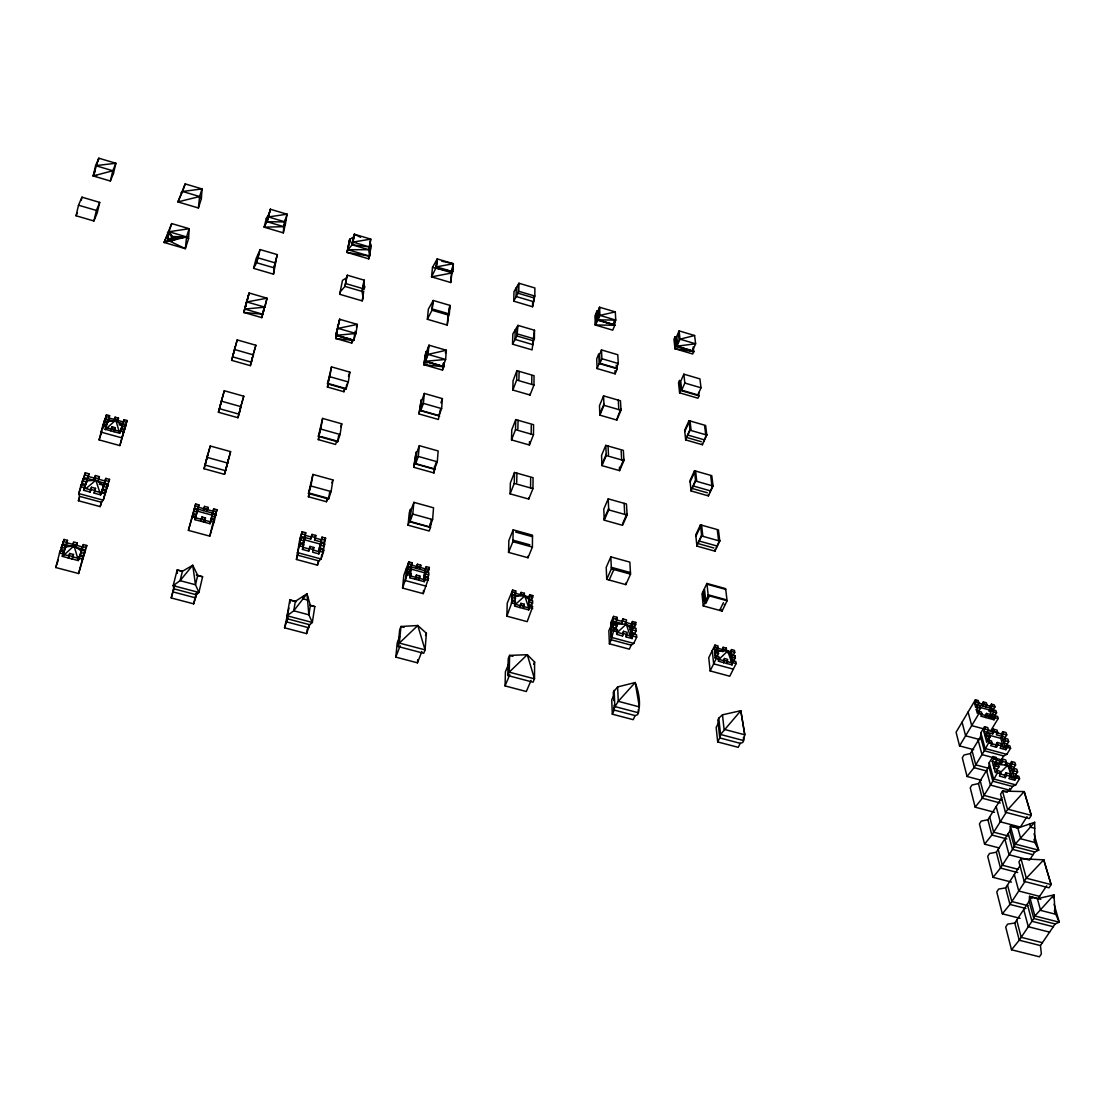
<?xml version="1.0" encoding="UTF-8"?>
<svg xmlns="http://www.w3.org/2000/svg" width="1115" height="1115" viewBox="0 0 1115 1115"><rect width="100%" height="100%" fill="white"/><g stroke="black" fill="none" stroke-linecap="round" stroke-linejoin="round"><path stroke-width="1.5" d="M674.965 348.73L674.965 336.953L676.094 337.845L676.986 346.152L693.725 351.671L692.708 353.985L674.965 348.73L673.962 339.267L674.965 336.953L675.969 346.403L674.965 348.73L693.725 351.671L693.154 346.932M534.615 662.059L534.489 678.84L533.04 682.199L507.799 675.523L508.217 658.77L509.625 655.411L527.284 654.7L534.615 662.059L533.653 664.289M532.399 547.075L532.51 535.186L513.179 529.834L508.872 540.496L508.552 552.399L527.994 557.737L532.399 547.075L512.9 541.695L513.179 529.834M532.956 488.621L533.068 477.694L514.517 472.467L510.377 482.893L510.099 493.847L528.733 499.06L532.956 488.621L514.266 483.38L514.517 472.467M533.472 434.794L533.569 424.704L515.757 419.602L511.771 429.791L511.506 439.909L529.416 444.996L533.472 434.794L515.52 429.665L515.757 419.602M533.96 385.037L534.043 375.685L516.9 370.71L513.067 380.689L512.816 390.041L530.043 395.017L533.96 385.037L516.677 380.034L516.9 370.71M512.538 344.173L517.012 336.005L533.639 340.883L534.392 338.918L534.475 330.249L517.959 325.385L512.83 333.942L512.538 344.173L532.092 349.887L534.475 330.249M534.81 296.06L534.893 287.977L518.949 283.238L513.987 291.628L513.722 301.162L532.58 306.75L534.81 296.06L518.754 291.294L518.949 283.238M514.754 595.089L515.701 590.936L512.607 590.1L507.227 603.187L506.879 616.177L527.186 621.64L532.719 606.56L529.625 605.724L528.705 607.912L523.311 606.462L524.217 604.26L520.886 603.354L519.938 607.536L520.886 603.354M529.695 600.149L528.747 604.455L531.827 605.292L532.775 600.985L529.695 600.149L528.775 602.337L528.831 596.943L529.75 594.755L532.817 595.591L531.883 599.731L528.817 598.908L529.75 594.755M530.545 487.952L530.656 478.419M531.158 434.125L531.256 425.331M531.73 384.396L531.827 376.243M520.844 605.793L514.559 604.093L515.59 596.316L512.496 595.48L511.45 603.257L512.37 601.055L515.464 601.891L514.517 606.072L528.677 609.905L529.625 605.724M533.277 341.538L533.235 344.73L514.963 339.378L515.2 329.831M533.75 295.782L533.695 301.719L516.05 296.492L516.287 287.6M527.994 557.737L528.008 556.19M528.733 499.06L528.747 497.638M529.416 444.996L529.458 441.61M530.043 395.017L530.057 393.804M528.677 609.905L528.747 604.455M532.58 306.75L532.636 301.97M523.269 608.442L524.217 604.26M524.385 593.305L524.357 595.257L521.039 594.365L521.067 592.4L524.385 593.305L523.479 595.48L528.831 596.943M693.725 351.671L675.969 346.403L676.094 337.845L679.091 330.89L694.603 335.517L695.621 343.81L692.568 350.765L693.725 351.671L692.861 348.8M633.153 633.919L632.163 638.574L626.212 636.972L626.086 634.714L632.038 636.331L633.153 633.919L636.554 634.839L636.693 637.097L633.766 643.411L631.202 645.167L629.348 649.167L609.389 643.787L611.215 639.773L610.727 622.7L613.571 616.386L616.971 617.306L617.069 619.522L615.034 624.024M243.795 312.437L247.056 300.06L244.784 309.036L264.91 307.169L267.043 298.207L249.119 292.994L243.795 312.437L261.802 317.636L267.043 298.207L246.847 301.942L243.795 312.437L262.805 314.235L264.589 306.737M515.701 590.936L514.67 598.518L515.59 596.316M506.879 616.177L512.37 601.055M512.496 595.48L511.59 597.682L512.607 590.1M516.705 482.642L516.914 473.15M517.862 429.024L518.057 420.257M518.935 379.476L519.116 371.365M517.221 327.336L517.012 336.005L517.959 325.385M518.224 285.147L518.043 293.203L513.722 301.162M531.116 680.373L526.308 691.509L505.053 685.906L505.43 671.676L508.775 663.732M275.907 261.175L273.523 274.178L253.593 268.353L256.046 258.764L260.13 249.579L277.384 254.638L273.969 267.809L273.523 274.178M285.426 223.92L286.987 214.205L270.374 209.258L267.043 221.718L264.116 227.167L283.322 232.854L285.426 223.92L283.754 226.666L283.322 232.854M432.495 267.433L452.746 271.684L453.387 263.725L437.219 258.917L432.495 267.433L431.561 276.854L450.725 282.527L452.955 264.924L452.091 269.816M614.058 321.218L613.933 324.577L614.769 325.232L612.748 330.165L595.312 325.009L594.95 315.963L596.929 311.029L597.765 311.698L598.114 319.88L614.769 325.232L614.602 322.221M597.319 320.061L597.765 311.698L599.563 307.224L615.285 311.907L615.759 320.089L613.933 324.577L598.114 319.88L595.312 325.009L614.769 325.232L597.319 320.061L596.929 311.029L595.312 325.009M188.547 238.708L189.188 228.714L171.696 223.571L164.072 242.457L185.355 248.673L188.547 238.708L186.553 236.896L168.923 231.725L167.459 232.533M201.369 198.721L202.038 188.923L185.188 183.905L177.912 201.913L198.4 207.975L201.369 198.721L199.585 196.519L182.609 191.473L181.048 192.686M353.511 236.965L349.706 239.349L347.03 252.422L369.65 256.157L368.647 249.69L370.765 239.126L354.375 234.248L352.159 244.798L347.88 249.718L347.03 252.422L368.772 258.861L371.267 245.76L369.887 241.83M981.339 780.277L967.053 776.472L974.05 767.65L984.35 750.757L980.573 736.694L980.865 732.792L984.531 726.715L987.806 727.607L988.461 729.99L987.068 732.304M994.538 812.291L975.165 807.176L982.287 798.229L992.852 781.211L988.921 766.618L989.214 762.66L992.977 756.541L996.322 757.447L996.991 759.914L995.556 762.242M426.39 633.25L425.066 649.878L423.742 653.292L398.041 646.505L399.658 629.905L400.94 626.491L417.804 625.515L426.39 633.25L425.512 635.522M450 305.399L447.226 325.092L427.352 319.28L428.355 309.162L433.247 300.479L450 305.399L449.303 313.956L448.857 315.197L431.993 310.249L427.352 319.28M452.314 272.896L436.035 268.074L437.219 258.917L436.467 266.847L431.561 276.854L452.314 272.896L452.955 264.924M411.937 562.754L410.919 566.908L411.937 562.754L408.801 561.904L407.783 566.058L428.355 571.647L429.359 567.479L426.237 566.629L425.386 568.859L424.94 574.197L425.791 571.967L428.927 572.817L427.63 580.567L428.481 578.337L425.331 577.486L424.481 579.716L410.083 575.828L410.919 573.584L407.769 572.734L406.933 574.964L408.285 567.214L411.435 568.079L409.902 577.793L424.313 581.682L425.331 577.486M432.592 519.548L433.554 507.799L413.888 502.349L411.198 509.68L410.055 521.444L429.832 526.893L432.592 519.548L412.759 514.085L413.888 502.349M437.289 461.777L438.167 450.962L419.324 445.666L416.731 452.829L415.686 463.631L434.641 468.941L437.289 461.777L418.292 456.439L419.324 445.666M441.61 408.592L442.418 398.626L424.327 393.442L421.832 400.438L420.857 410.418L439.059 415.602L441.61 408.592L423.379 403.379L424.327 393.442M408.801 561.904L403.839 575.215L402.571 588.079L423.24 593.64L428.481 578.337M1011.514 882.104L993.047 877.338L1000.49 868.083L1014.288 846.647L1009.981 830.828L1010.371 826.048L1018.664 828.222M424.313 581.682L425.791 571.967M423.589 578.587L426.237 566.629M413.749 467.283L416.132 452.286L413.749 467.283L433.972 472.941L434.529 466.307M443.979 363.504L443.7 366.807L423.853 364.703L425.637 361.26L425.986 351.546L423.853 364.703L442.516 370.096L442.794 366.793M429.832 526.893L430.111 523.52M442.516 370.096L443.7 366.807L443.394 363.225M408.048 525.193L409.344 521.667L410.571 509.109L409.289 512.621L408.048 525.193L429.15 530.991L430.474 527.479L431.129 519.604M433.972 472.941L435.798 462.878M419.003 413.958L421.247 399.937L419.003 413.958L438.418 419.477L440.146 410.013M447.226 325.092L448.063 314.932M450.725 282.527L451.505 273.077M423.867 580.176L424.494 572.734L410.195 568.859M399.644 636.554L397.191 643.034L395.811 657.125L417.456 662.826L417.721 659.69M423.24 593.64L423.505 590.42M1054.135 904.251L1059.25 922.189L1055.138 923.959L1040.448 945.576L1041.368 953.938L1039.417 956.809L1011.5 949.771L1019.263 940.224L1033.8 918.509L1029.145 901.352L1029.563 896.418L1040.811 899.317M419.825 575.995L418.822 580.204L419.825 575.995L416.439 575.075L415.421 579.284L416.439 575.075M420.773 565.152L419.77 569.319L420.773 565.152L417.4 564.232L416.397 568.399L417.4 564.232M409.902 577.793L410.919 573.584M409.776 573.319L410.055 570.35M406.627 567.744L405.386 580.567L426.097 586.156M432.801 301.719L431.993 310.249L433.247 300.479M436.035 268.074L436.801 260.13M407.783 566.058L407.463 569.458L408.285 567.214M402.571 588.079L407.769 572.734M443.519 363.504L443.7 366.807L425.01 361.399L425.986 351.546L423.853 364.703L427.101 363.95M198.4 207.975L199.585 196.519L202.038 188.923L182.609 191.473L177.912 201.913L199.585 196.519M598.114 319.88L599.563 307.224L599.926 315.392L598.114 319.88L615.759 320.089L599.926 315.392L615.285 311.907M164.072 242.457L186.553 236.896L176.086 237.579L172.504 236.533L168.923 231.725L167.724 240.199L185.355 248.673L186.553 236.896L189.188 228.714L168.923 231.725L164.072 242.457L167.724 240.199L168.923 231.725L171.696 223.571M692.568 350.765L676.986 346.152L679.091 330.89L679.997 339.169L676.986 346.152L675.969 346.403M266.387 218.261L267.043 221.718L283.754 226.666L285.593 218.916L283.754 226.666L264.116 227.167L266.387 218.261L268.994 213.996M443.143 366.319L445.61 359.462L446.348 350.249L428.954 345.19L425.637 361.26L443.143 366.319L443.603 363.183M284.548 627.801L287.572 618.867L287.085 615.787L289.83 599.954L295.363 601.32L306.96 593.793L310.374 605.306L314.806 606.588L312.325 622.463L309.677 624.721L306.597 633.613L284.548 627.801L288.966 607.968M323.364 552.315L323.698 550.127L320.103 549.165L319.238 551.702L312.981 550.016L313.831 547.465L309.956 546.406L308.744 551.144L302.458 549.444L305.719 532.719L302.151 531.744L299.935 538.406L296.437 559.479L317.454 565.152L318.904 560.915L321.078 558.991L323.364 552.315L319.768 551.34L320.103 549.165M323.698 550.127L322.834 552.678L324.66 544.009L321.078 543.047L320.214 545.583M323.977 545.291L325.58 538.113L322.012 537.137L318.89 553.89L312.618 552.19L313.831 547.465M364.312 280.2L362.082 291.419L363.114 298.109L362.208 300.869L339.643 294.276L342.5 280.353L346.417 277.969L347.309 275.21L364.312 280.2L362.082 291.419L344.967 286.402L340.535 291.503L339.643 294.276M369.149 246.54L368.647 249.69L347.88 249.718L349.706 239.349L352.159 244.798L368.647 249.69L371.267 245.76M331.099 491.562L332.925 479.952L312.939 474.419L308.465 493.499L328.577 499.032L331.099 491.562L310.932 486.001L312.939 474.419M340.075 434.488L341.748 423.811L322.597 418.418L318.36 436.383L337.636 441.777L340.075 434.488L320.758 429.066L322.597 418.418M348.312 381.971L349.859 372.145L331.49 366.877L327.476 383.839L345.957 389.107L348.312 381.971L329.803 376.689L331.49 366.877M351.225 339.281L335.88 335.336L339.699 319.294L335.88 335.336L355.936 333.51L357.357 324.409L339.699 319.294L335.88 335.336L353.65 340.465L355.936 333.51L355.086 331.336M369.525 246.972L370.765 239.126L353.023 242.08L352.159 244.798L369.525 246.972L353.023 242.08L354.375 234.248L360.577 237.286M321.817 554.239L321.078 558.991L297.468 552.608L300.074 543.73L303.67 544.705L302.458 549.444M362.208 300.869L363.713 291.266M368.772 258.861L369.232 255.879M369.706 252.896L370.403 248.436L369.65 256.157L347.88 249.718M318.737 550.573L319.252 547.27M310.207 486.321L308.395 496.774L326.444 501.736L326.918 498.739M329.664 375.894L327.392 387.03L343.964 391.741L344.437 388.787M337.204 330.291L335.796 338.486L351.727 343.086L352.242 339.796M310.374 605.306L308.869 614.811L312.325 622.463L287.085 615.787L293.747 610.797L306.96 593.793L308.869 614.811L293.747 610.797L295.363 601.32M318.751 552.287L322.012 537.137M306.597 633.613L307.336 628.958M317.454 565.152L317.956 561.96M323.42 548.887L319.838 547.911L321.078 543.047M328.577 499.032L329.636 492.37M337.636 441.777L338.598 435.658M345.957 389.107L346.737 384.173M353.65 340.465L335.796 338.486L336.869 335.141L353.65 340.465L354.612 334.388M309.12 624.623L308.632 627.717L286.555 621.891L288.158 612.609M307.977 597.236L307.517 600.037L303.043 598.839L303.503 596.037M425.01 361.399L426.543 352.033L428.954 345.19L428.076 354.389L425.637 361.26L443.7 366.807M324.381 542.796L314.583 540.134L315.796 535.451L311.949 534.406L310.737 539.089L300.938 536.427L302.151 531.744M314.583 540.134L315.796 535.451M308.744 551.144L309.956 546.406M310.737 539.089L311.949 534.406M302.639 546.197L303.489 541.263M301.134 537.625L299.879 542.503L303.475 543.479L304.716 538.601L301.134 537.625L300.283 540.176M320.061 544.036L303.768 539.618L305.719 532.719M336.744 440.955L335.573 444.453L318.291 439.617L320.716 427.686M288.102 615.787L287.572 618.867L309.677 624.721M346.417 277.969L344.967 286.402L347.309 275.21M300.938 536.427L299.224 546.294L300.074 543.73M298.402 552.064L296.437 559.479M448.662 311.615L449.554 306.639M347.03 252.422L349.706 239.349M352.159 244.798L354.375 234.248M335.796 338.486L337.218 331.894M76.057 215.766L78.496 205.202L81.966 197.174L99.709 202.4L97.228 212.881L93.897 220.979L76.057 215.766L77.214 213.077M81.27 200.184L81.966 197.174M98.12 161.118L98.803 158.191L115.89 163.278L113.451 173.508L110.357 181.02L93.186 175.947L95.597 165.633L98.803 158.191L93.186 175.947L96.573 175.529M93.897 220.979L96.392 210.442L99.709 202.4M214.428 520.384L213.969 522.308L210.693 521.416L209.996 523.729L195.069 519.702L198.888 504.872L195.641 503.98L188.393 530.378L209.801 536.148L214.428 520.384L211.153 519.492L210.47 521.806L192.282 516.886L194.331 509.179L197.592 510.071L196.393 514.433L193.118 513.555M213.732 522.698L215.711 514.977L212.449 514.099L209.996 523.729M215.711 514.977L215.014 517.29L216.937 509.764L213.704 508.886L211.766 516.412M171.222 597.947L173.898 588.832L173.173 585.654L177.16 569.988L182.428 571.284L192.742 565.263L197.731 575.354L202.609 576.762L198.902 592.455L196.421 594.783L193.676 603.856L171.222 597.947L174.33 585.682M110.357 181.02L112.81 170.748L115.89 163.278L95.597 165.633L112.81 170.748L113.451 173.508M193.676 603.856L196.24 593.11M209.801 536.148L212.798 523.548M224.505 474.349L230.596 451.631L210.275 446L206.986 457.234L204.059 468.732L224.505 474.349L230.596 451.631M237.983 417.735L243.767 396.215L224.296 390.738L218.415 412.257L237.983 417.735L241.202 404.787M250.373 365.664L255.865 345.246L237.202 339.908L231.613 360.34L250.373 365.664L252.297 357.539M261.802 317.636L263.948 308.618L262.805 314.235L244.784 309.036L249.119 292.994L246.847 301.942L264.91 307.169M196.588 593.25L195.501 597.849L172.992 591.912L174.553 585.793M228.338 459.199L225.592 470.697L205.132 465.067L208.045 453.596M241.188 405.107L239.042 414.167L219.46 408.689L222.136 398.153M253.328 354.082L251.405 362.194L232.631 356.856L235.098 347.141M275.558 261.147L273.969 267.809L256.617 262.736L253.593 268.353M267.043 221.718L270.374 209.258L267.043 221.718L285.147 221.927L286.987 214.205L283.712 214.164M210.205 522.378L213.704 508.886M197.731 575.354L195.473 584.748L198.902 592.455L173.173 585.654L180.072 580.664L192.742 565.263L195.473 584.748L180.072 580.664L182.428 571.284M207.362 509.667L206.902 511.562L208.045 507.353L204.561 506.405L203.404 510.6L203.864 508.719M205.467 517.945L204.296 522.196L205.467 517.945L201.94 516.998L200.784 521.235L201.94 516.998M208.045 507.353L207.585 509.248L204.087 508.301L204.561 506.405M195.069 519.702L196.226 515.451L192.965 514.572L192.282 516.886M196.714 512.538L198.888 504.872M86.789 545.486L86.12 547.549L82.649 546.615L83.318 544.566L86.789 545.486L78.635 573.542L55.75 567.521L60.112 550.921L63.611 551.841L62.998 554.267L69.381 555.967M59.917 552.134L62.106 545.068L65.59 546.002L64.977 548.413M62.106 545.068L61.492 547.493L64.015 539.437L67.499 540.357L62.301 556.357L78.273 560.58L81.479 550.225L84.963 551.144L84.336 553.556L85.493 549.946L62.719 543.897M61.186 550.671L64.015 539.437M62.301 556.357L63.611 551.841M65.59 546.002L64.224 550.643L60.74 549.723M100.197 506.614L101.353 502.224L103.235 500.175L109.521 479.38L105.827 478.377L100.643 494.879L94.134 493.123L95.514 488.342L91.5 487.255L90.12 492.036L83.597 490.279L84.991 485.499L81.256 484.481L78.775 493.569L79.527 496.342L78.412 500.746L100.197 506.614L101.702 501.959M65.269 548.441L67.499 540.357M81.256 484.481L80.587 487.144L85.256 472.788L88.949 473.791L83.597 490.279M82.51 480.802L81.841 483.45L85.562 484.454L87.012 479.534L83.29 478.53L82.51 480.802L86.245 481.805M82.621 481.178L83.29 478.53M83.5 479.715L85.256 472.788M86.329 482.182L87.012 479.534M86.566 482.474L88.949 473.791M258.722 254.429L256.617 262.736L260.13 249.579M174.679 585.779L173.898 588.832L196.421 594.783M193.648 511.492L194.484 508.189L215.794 513.973M204.059 468.732L210.275 446M218.415 412.257L224.296 390.738M231.613 360.34L237.202 339.908M188.393 530.378L192.965 514.572M195.641 503.98L195.167 505.875L198.414 506.754M69.715 553.458L68.405 557.974L69.715 553.458L73.478 554.462L72.168 558.977L73.478 554.462M127.138 420.536L126.58 422.237L123.431 421.372L123.988 419.658L127.138 420.536L119.862 445.596L99.082 439.881L103.193 424.341L106.371 425.219L105.27 429.554L115.765 420.076L122.302 425.665L120.253 431.965M76.656 545.374L75.987 547.423L77.283 542.963L73.548 541.96L72.252 546.434L72.935 544.385M102.608 426.655L104.852 419.491L108.016 420.369L107.416 422.669L104.252 421.791L104.852 419.491M104.252 421.791L106.441 414.794L109.605 415.672L105.27 429.554M102.928 428.536L106.441 414.794M108.016 420.369L106.803 424.522L103.625 423.644M109.605 415.672L107.918 421.693L115.765 420.076L119.305 432.049M90.12 492.036L91.5 487.255M83.862 477.513L94.036 480.272L95.402 475.548L99.388 476.635L98.008 481.359L108.155 484.105L106.97 487.785L107.667 485.15L103.96 484.133L102.538 489.053L106.246 490.056L107.667 485.15M94.036 480.272L95.402 475.548M94.134 493.123L95.514 488.342M114.733 430L114.162 431.742L115.333 427.7L111.918 426.752L110.747 430.794L111.319 429.066M98.008 481.359L99.388 476.635M125.019 427.533L125.981 424.536L117.34 422.139L118.497 418.139L115.096 417.191L113.939 421.205L114.51 419.491M78.273 560.58L79.583 556.078L83.068 556.998L82.44 559.423L83.611 555.786L84.238 553.375L80.754 552.455M79.583 556.078L78.956 558.49L72.573 556.803M81.479 550.225L80.865 552.636L82.705 546.977L76.377 545.291M78.914 559.033L83.318 544.566M78.635 573.542L82.398 559.089L78.9 558.169M100.643 494.879L101.326 492.231L105.061 493.248L105.744 491.116L102.023 490.112L101.326 492.746M105.827 478.377L101.256 493.457M105.2 429.261L119.709 433.261L120.88 429.233L124.044 430.097L119.862 445.596M120.88 429.233L120.267 431.533L105.786 427.533M119.709 433.261L122.455 424.355L125.619 425.233L123.444 432.397M121.939 427.101L123.988 419.658M105.744 491.116L103.235 500.175L78.775 493.569L82.97 481.248M168.923 231.725L172.058 238.206L176.086 237.579L175.64 239.251L171.306 241.244L171.682 239.85L168.1 238.805L172.058 238.206L172.504 236.533L186.553 236.896L167.724 240.199M1053.131 897.896L1053.982 894.899L1037.382 898.69L1029.563 896.418L1034.887 915.973L1033.8 918.509L1055.138 923.959M335.88 335.336L338.277 326.96L337.469 326.235M195.543 517.778L196.226 515.451M275.949 259.474L277.384 254.638M252.687 355.922L253.37 353.608M253.718 352.452L255.865 345.246M241.551 403.602L243.767 396.215M213.718 520.482L216.937 509.764M106.246 490.056L105.047 493.764L94.831 490.99M125.549 426.543L121.897 437.874L101.061 432.132L104.908 420.829M109.521 479.38L108.852 481.485L105.144 480.481M121.856 426.655L123.389 421.958L109.005 417.972M327.476 383.839L329.803 376.689M327.392 387.03L328.507 383.602L345.106 388.327L343.964 391.741M122.455 424.355L121.856 426.209L125.019 427.087M363.964 289.663L364.856 286.917L363.406 282.959M318.36 436.383L320.758 429.066M318.291 439.617L319.447 436.104M356.452 327.183L357.357 324.409L338.138 328.368L355.936 333.51M351.727 343.086L352.814 339.74M77.283 542.963L76.6 545.012L72.865 544.022M115.333 427.7L114.761 429.428L111.347 428.481L111.918 426.752M118.497 418.139L117.925 419.839L114.538 418.906L115.096 417.191M308.465 493.499L310.932 486.001M308.395 496.774L309.594 493.178L327.657 498.154L326.444 501.736M348.451 376.396L349.859 372.145M298.639 546.768L299.573 543.953M340.772 426.724L341.748 423.811M303.865 541.151L304.716 538.601M303.67 544.705L302.82 547.27L309.106 548.956M84.991 485.499L84.266 487.617L80.531 486.614M84.266 488.858L86.984 480.83L95.82 480.217L103.862 485.415L99.263 484.161M106.371 425.219L105.786 426.947L102.608 426.069L103.193 424.341M63.68 553.179L64.74 550.016M331.922 482.92L332.925 479.952M182.609 191.473L185.188 183.905M55.75 567.521L58.328 559.939M78.412 500.746L79.472 497.652M99.082 439.881L101.827 431.784M318.89 553.89L319.768 551.34M323.768 543.423L325.58 538.113M323.782 546.545L324.66 544.009M420.857 410.418L423.379 403.379M445.373 352.967L446.348 350.249L428.076 354.389L445.61 359.462L425.637 361.26M415.686 463.631L418.292 456.439M440.899 402.808L442.418 398.626M410.055 521.444L412.759 514.085M518.754 291.294L518.043 293.203L534.085 297.97M398.041 646.505L399.351 643.062L400.94 626.491L404.132 627.327M427.7 571.856L429.359 567.479M395.811 657.125L400.146 645.738M512.816 390.041L516.677 380.034M417.456 662.826L421.874 651.481M511.506 439.909L515.52 429.665M510.099 493.847L514.266 483.38M508.552 552.399L512.9 541.695M601.487 349.943L599.619 354.514L600.009 363.309L616.386 368.103L618.295 363.532L617.78 354.737L601.487 349.943L601.891 358.709L600.009 363.309M597.096 368.563L599.173 363.518L598.755 353.817L596.706 358.849L597.096 368.563L615.159 373.846L617.264 368.814L617.069 365.567M514.559 604.093L515.464 601.891M520.161 594.588L521.067 592.4M603.563 395.867L599.48 405.679L599.87 415.156L616.846 420.062L621.013 410.236L620.456 400.773L603.563 395.867L603.982 405.303L599.87 415.156M599.828 413.93L603.94 404.076M530.991 599.94L532.817 595.591M507.799 675.523L509.234 672.15L509.625 655.411L512.956 656.303M617.375 417.428L620.943 409.01M605.793 445.359L601.556 455.394L601.975 465.624L619.606 470.642L623.94 460.593L623.341 450.376L605.793 445.359L606.253 455.547L601.975 465.624M505.053 685.906L509.778 674.728M601.919 464.3L606.198 454.223M95.123 171.445L93.186 175.947L112.81 170.748M619.536 469.304L623.87 459.269M608.219 498.851L603.786 509.109L604.246 520.189L622.588 525.318L627.104 515.06L626.463 503.994L608.219 498.851L608.706 509.889L604.246 520.189M604.191 518.74L608.651 508.454M683.857 374.166L680.735 381.274L681.697 390.18L697.837 394.905L701.014 387.797L699.927 378.891L683.857 374.166L684.833 383.044L681.697 390.18M679.593 392.842L680.638 390.473L679.565 380.327L678.533 382.696L679.593 392.842L697.976 398.208L699.021 395.853L698.617 392.466M622.518 523.869L627.02 513.625M610.825 556.859L606.212 567.34L606.713 579.368L625.822 584.622L630.546 574.141L629.85 562.127L610.825 556.859L611.368 568.859L606.713 579.368M609.18 580.051L613.849 569.542M688.972 420.662L684.652 430.32L685.669 439.909L702.394 444.746L706.798 435.059L705.628 425.484L688.972 420.662L690.032 430.209L685.669 439.909M684.777 431.547L688.025 424.299M686.687 436.871L689.962 429.596M626.212 636.972L627.201 632.303L623.522 631.313L622.532 635.968L616.567 634.365L617.557 629.696L614.128 628.776L613.041 631.188L612.581 621.013L613.571 616.386M610.658 626.672L608.846 630.672L609.389 643.787M612.762 624.874L613.849 622.463L617.25 623.396L616.274 628.205L612.86 627.285L613.849 622.463M616.971 617.306L615.884 619.717L621.794 621.32L621.905 623.536L612.581 621.013M614.128 628.776L611.215 639.773L631.202 645.167M703.426 441.707L706.729 434.446M621.794 621.32L622.881 618.923L626.532 619.912L625.543 624.525L634.839 627.048L635.815 622.435L632.428 621.515L631.327 623.912L632.163 638.574M621.905 623.536L622.881 618.923M694.492 470.739L689.976 480.607L691.077 490.948L708.443 495.896L713.043 486.015L711.774 475.673L694.492 470.739L695.621 481.039L691.077 490.948M690.129 481.931L693.502 474.53M622.532 635.968L623.522 631.313M692.136 487.812L695.551 480.37M629.808 629.724L632.553 623.731L632.428 621.515M631.675 630.003L632.79 627.606L636.177 628.525L635.216 633.334L631.815 632.414L632.79 627.606M633.641 627.146L635.815 622.435M617.626 686.924L618.281 701.307L639.355 706.896L635.188 682.533L618.281 701.307L613.933 708.457L614.24 710.074L635.132 715.593L637.585 714.701C641.278 704.415 639.007 692.527 635.188 682.533L617.626 686.924L613.25 692.276L613.821 700.513M613.626 695.732L611.731 699.816L612.316 714.171L633.195 719.677L635.132 715.593M709.516 492.76L712.959 485.332M700.443 524.831L695.732 534.907L696.931 546.113L714.98 551.158L719.788 541.068L718.422 529.89L700.443 524.831L701.669 535.981L696.931 546.113M612.316 714.171L614.24 710.074L614.031 705.293M695.885 536.343L699.426 528.789M698.032 542.852L701.6 535.256M716.095 547.911L719.691 540.343M706.896 583.452L701.976 593.751L703.258 605.905L722.074 611.062L727.091 600.762L725.614 588.636L706.896 583.452L708.234 595.563L703.258 605.905M705.711 603.661L709.447 595.898M719.649 610.407L723.412 602.685M716.206 651.843L718.158 647.885L717.935 645.892L714.952 645.083L708.75 657.697L710.157 670.937L729.768 676.22L736.109 663.606L735.858 661.571L732.876 660.763L731.816 662.868L727.259 661.641M715.565 650.561L714.757 654.839L717.753 655.648L718.548 651.383L715.565 650.561L714.52 652.679L714.952 645.083M732.876 660.763L732.053 664.902L718.367 661.195L719.189 657.056L716.192 656.247L715.147 658.366L714.757 654.839M717.502 653.488L718.548 651.383M710.157 670.937L716.415 658.268L716.192 656.247M723.133 647.299L722.311 651.411L723.133 647.299L726.325 648.177L726.562 650.17L723.356 649.292M726.325 648.177L725.28 650.282L730.464 651.69L731.133 657.181L732.179 655.076L735.161 655.885L734.367 660.164L731.384 659.355L732.179 655.076M724.429 658.477L723.607 662.617L724.429 658.477L727.649 659.355L726.841 663.495L726.59 661.46M730.464 651.69L731.51 649.585L734.478 650.393L734.729 652.386L733.684 654.491L728.109 652.972M730.701 653.683L731.51 649.585M734.102 657.989L735.161 655.885M718.785 718.158L717.837 720.025L719.732 737.907L717.684 741.935L738.186 747.329L740.262 743.329L742.827 742.492L744.778 734.799L740.806 710.701L722.464 714.813L718.785 718.158L720.555 734.478L719.732 737.907L740.262 743.329M718.172 723.454L716.151 727.454L717.684 741.935M977.632 704.652L978.845 702.603L978.287 700.554L975.402 699.774L956.071 732.234L959.555 745.893L973.716 749.698M976.935 705.405L977.548 707.621L976.308 709.684L979.207 710.464L980.447 708.415L979.834 706.199L976.935 705.405L975.709 707.454L974.733 703.872L975.96 701.823L975.402 699.774M983.318 701.934L982.092 703.983L982.663 706.032L983.89 703.983L983.318 701.934L986.427 702.784L986.998 704.833L985.771 706.882L985.2 704.833M987.555 729.907L990.719 730.771L998.176 718.506L997.591 716.429L994.691 715.635L995.277 717.712L994.023 719.774L980.768 716.165L982.008 714.102L981.437 712.025L978.524 711.231L977.298 713.293L976.308 709.684M959.555 745.893L979.095 713.307L978.524 711.231M993.047 709.795L993.674 712.025L992.434 714.074L995.319 714.854L996.559 712.806L995.932 710.576L993.047 709.795L991.806 711.844L990.218 706.199L991.458 704.15L994.329 704.945L994.915 706.994L993.674 709.042L974.733 703.872M986.496 713.405L985.27 715.468L985.841 717.544L987.082 715.482L986.496 713.405L989.632 714.255L990.204 716.332L988.963 718.395L988.392 716.318M988.949 711.314L992.029 706.199L991.458 704.15M967.053 776.472L962.301 757.81L963.987 755.036L970.371 753.531L980.573 736.694M999.528 762.716L1003.695 755.956L1006.803 754.353L1010.566 748.29L1009.869 745.879L1006.566 744.987L1007.263 747.398L1005.828 749.712L1000.057 748.165L1001.479 745.837L1000.81 743.426L997.242 742.465L997.925 744.876L996.489 747.203L990.719 745.642L992.141 743.329L991.472 740.918L988.169 740.012L986.747 742.339L983.778 731.412L985.172 729.099L984.531 726.715M994.691 715.635L993.451 717.684L980.197 714.088M984.907 735.566L986.315 733.252L989.604 734.144L990.315 736.722L988.907 739.036L985.604 738.144L987.012 735.83L986.315 733.252M983.778 731.412L992.796 733.851L992.127 731.468L993.535 729.168L997.075 730.116L997.744 732.499L996.322 734.799L1005.326 737.238L1006.747 734.938L1006.065 732.555L1002.789 731.663L1001.382 733.977L1005.828 749.712M992.796 733.851L994.204 731.538L993.535 729.168M988.169 740.012L988.824 742.423L984.35 750.757L1003.695 755.956M996.489 747.203L995.82 744.792L997.242 742.465M1003.458 747.761L1000.81 738.367L1003.458 734.046L1002.789 731.663M1003.221 740.513L1004.643 738.214L1007.932 739.092L1008.671 741.684L1007.249 743.984L1008.044 746.785M975.165 807.176L970.231 787.817L971.946 785.03L978.482 783.58L988.921 766.618M986.538 770.493L990.441 785.085L1010.106 790.326L1012.545 786.451L1015.723 784.876L1019.556 778.758L1018.845 776.249L1015.486 775.357L1016.197 777.866L1014.734 780.193L1008.866 778.632L1010.315 776.291L1009.619 773.782L1005.995 772.82L1006.692 775.329L1005.228 777.657L999.361 776.082L1000.81 773.754L1000.113 771.245L996.74 770.34L995.305 772.681L992.211 761.336L993.646 759.008L992.977 756.541M1004.643 738.214L1005.382 740.792L1003.96 743.106L1007.249 743.984M993.381 765.657L994.831 763.315L998.176 764.221L998.915 766.897L997.479 769.225L994.12 768.333L995.556 765.991L994.831 763.315M1006.566 744.987L1005.145 747.301L1000.824 746.13M992.211 761.336L1001.395 763.803L1000.712 761.336L1002.148 759.008L1005.744 759.97L1006.427 762.437L1004.991 764.765L1014.148 767.218L1015.598 764.904L1014.887 762.437L1011.556 761.545L1010.12 763.859L1014.734 780.193M1001.395 763.803L1002.831 761.475L1002.148 759.008M996.74 770.34L997.437 772.848L992.852 781.211L1012.545 786.451M1005.228 777.657L1004.545 775.148L1005.995 772.82M994.301 764.277L1007.723 765.169L1012.183 778.103L1009.549 768.36L1012.253 763.998L1011.556 761.545M1012.03 770.646L1013.493 768.319L1016.838 769.225L1017.605 771.901L1016.141 774.228L1016.964 777.127M1013.493 768.319L1014.246 770.995L1012.796 773.322L1016.141 774.228M1015.486 775.357L1014.023 777.685L1009.633 776.514M999.416 848.013L984.587 844.153L979.444 823.943L981.2 821.114L987.89 819.748L1001.897 797.42M984.587 844.153L991.876 835.037L1006.051 812.626M1005.423 812.236L1024.183 791.58L1031.277 815.386L1029.256 818.535L1005.423 812.236L1000.531 794.256L1002.496 791.106L1024.183 791.58L1031.277 815.386L1007.416 809.072L1002.496 791.106L1007.221 792.361M993.047 877.338L987.695 856.348L989.493 853.505L996.35 852.208L1009.981 830.828M1027.026 816.64L1020.337 827.079L1000.253 821.797L996.169 806.549M1021.005 858.731L1018.929 861.923L1024.225 881.394L1048.992 887.805L1051.124 884.613L1043.738 859.846L1021.005 858.731L1026.33 878.202L1024.225 881.394M1020.058 918.328L1002.343 913.812L996.768 891.944L998.622 889.087L1005.632 887.861L1020.364 865.226M1034.037 833.783L1038.706 850.188L1034.79 851.999L1029.521 860.083L1009.061 854.759L1004.824 838.912M1002.343 913.812L1009.939 904.418L1024.852 881.7M1011.5 949.771L1005.702 927.011L1007.598 924.14L1014.789 923.011L1029.145 901.352M1037.87 898.997L1046.664 885.798M106.148 488.635L107.709 486.279M1034.664 822.299L1017.828 828.027L1010.371 826.048L1015.291 844.069L1038.706 850.188L1034.832 842.494L1034.664 822.299L1015.291 844.069L1014.288 846.647L1034.79 851.999M999.695 773.308L1007.723 765.169L1009.549 768.36M718.395 659.899L727.719 651.021L731.287 654.853M616.693 633.111L626.24 624.191L630.491 628.219L630.979 636.735M514.977 604.888L524.747 595.94L528.468 599.131M63.75 555.214L74.036 545.848L81.479 551.144M86.148 488.412L95.82 480.217L100.183 493.415M694.603 335.517L679.997 339.169L695.621 343.81L676.986 346.152M286.987 214.205L268.422 216.951L285.147 221.927M65.66 546.935L74.036 545.848L77.925 558.963M515.52 595.926L524.747 595.94L529.054 608.692M616.623 624.052L626.24 624.191L630.533 636.846M717.739 650.77L727.719 651.021L731.998 663.578M168.1 238.805L175.64 239.251L172.058 238.206M441.777 261.203L453.387 263.725L436.467 266.847L452.746 271.684M1042.4 942.691L1021.215 937.325L1016.699 920.112M1040.448 945.576L1019.263 940.224L1014.789 923.011M1053.257 926.718L1031.946 921.283L1027.305 904.126M1049.577 932.14L1028.309 926.732L1023.709 909.547M1039.612 896.376L1018.748 890.996L1014.329 874.495M1027.835 905.631L1011.835 901.533L1007.5 884.989M1025.925 908.502L1009.939 904.418L1005.632 887.861M1018.413 869.393L1002.329 865.226L998.176 849.351M1017.716 872.543L1000.49 868.083L996.35 852.208M1033.006 854.731L1012.518 849.393L1008.239 833.56M1007.821 835.902L993.674 832.194L989.674 816.919M1006.873 838.968L991.876 835.037L987.89 819.748M59.402 552.998L62.914 553.932M69.019 555.549L72.796 556.552M1000.253 802.981L982.287 798.229L978.482 783.58M1034.706 828.292L1030.553 827.191L1029.647 823.999M1015.723 784.876L993.632 778.981L989.214 762.66M181.94 571.256L177.16 569.988L177.313 573.375M196.254 575.061L202.609 576.762M296.492 601.724L289.83 599.954L289.928 603.285M309.817 605.264L314.806 606.588M63.318 541.486L66.802 542.406M66.886 542.768L73.214 544.455M61.339 547.298L64.837 548.232M80.127 554.866L83.611 555.786M1002.009 800.166L984.043 795.399L980.21 780.765M993.646 759.008L996.991 759.914M1002.831 761.475L1006.427 762.437M1012.253 763.998L1015.598 764.904M996.336 760.165L1000.712 761.336M1005.758 762.688L1010.12 763.859M995.556 765.991L998.915 766.897M1014.246 770.995L1017.605 771.901M988.601 768.277L975.75 764.848L972.057 750.743M997.437 772.848L1000.81 773.754M1006.692 775.329L1010.315 776.291M1016.197 777.866L1019.556 778.758M1000.141 773.977L1004.545 775.148M986.873 771.078L974.05 767.65L970.371 753.531M987.012 735.83L990.315 736.722M1005.382 740.792L1008.671 741.684M733.336 669.139L713.67 663.829L712.234 650.616M633.766 643.411L611.355 637.362L610.727 622.7M79.527 496.342L101.353 502.224M318.904 560.915L297.844 555.228L297.468 552.608M979.82 739.621L965.604 735.788L962.064 722.172M988.824 742.423L992.141 743.329M997.925 744.876L1001.479 745.837M1007.263 747.398L1010.566 748.29M990.05 743.231L995.82 744.792M1006.803 754.353L985.102 748.513L980.865 732.792M1001.326 759.803L981.994 754.604L978.245 740.541M979.095 713.307L982.008 714.102M987.082 715.482L990.204 716.332M995.277 717.712L998.176 718.506M84.531 474.879L88.238 475.882M94.705 477.638L98.691 478.725M301.775 533.876L305.357 534.852M311.601 536.552L315.447 537.597M321.678 539.284L325.246 540.259M613.668 618.602L617.069 619.522M622.992 621.125L626.644 622.128M632.553 623.731L635.94 624.651M88.28 476.439L94.733 478.182M98.705 479.269L105.144 481.011M304.869 535.256L311.099 536.942M314.932 537.988L321.148 539.674M631.327 623.912L625.431 622.309L625.543 624.525M213.244 510.782L216.491 511.66M408.62 563.828L411.756 564.678M417.233 566.169L420.606 567.089M426.069 568.566L429.205 569.417M512.566 592.065L515.66 592.901M529.723 596.72L532.803 597.556M715.175 647.076L718.158 647.885M731.761 651.578L734.729 652.386M198.205 507.172L213.007 511.2M411.101 564.971L425.386 568.859M514.796 593.124L521.039 594.825M722.924 649.641L716.889 647.996L717.112 649.989M511.66 594.253L517.876 595.94M714.144 649.181L723.161 651.634M197.146 511.088L211.948 515.102M103.221 486.405L106.928 487.422M300.729 539.953L304.325 540.928M320.716 545.374L324.298 546.336M613.961 624.874L617.375 625.794M632.916 630.003L636.317 630.937M193.801 511.228L197.076 512.12M211.962 516.147L215.223 517.039M408.09 569.319L411.24 570.169M425.609 574.072L428.759 574.922M512.44 597.598L515.534 598.448M529.667 602.267L532.761 603.104M715.802 652.735L718.799 653.543M732.443 657.237L735.426 658.045M211.265 518.461L214.526 519.353M407.254 571.549L410.404 572.399M424.773 576.302L427.909 577.152M511.534 599.8L514.628 600.637M985.172 729.099L988.461 729.99M994.204 731.538L997.744 732.499M1003.458 734.046L1006.747 734.938M984.378 729.057L971.709 725.614L968.099 712.039M987.848 730.311L992.127 731.468M995.667 732.43L1001.382 733.977M192.477 516.482L195.752 517.374M201.467 518.921L204.993 519.869M407.574 574.699L410.738 575.549M416.257 577.04L419.658 577.96M425.163 579.452L428.327 580.302M512.315 603.034L515.423 603.884M520.844 605.347L524.189 606.253M529.611 607.717L532.705 608.553M716.415 658.268L719.426 659.077M724.666 660.498L727.886 661.376M733.113 662.784L736.109 663.606M90.789 489.387L94.817 490.475M299.698 545.904L303.308 546.894M309.594 548.594L313.482 549.639M614.24 631.02L617.654 631.94M623.633 633.557L627.313 634.56M633.278 636.163L636.693 637.097M718.144 659.174L724.22 660.819M84.322 488.147L90.817 489.903M616.456 632.107L622.421 633.724M989.158 735.217L1000.81 738.367M975.96 701.823L978.845 702.603M983.89 703.983L986.998 704.833M992.029 706.199L994.915 706.994M978.705 703.063L983.639 704.401M986.873 705.279L990.218 706.199M979.848 707.342L989.716 710.032L991.918 717.907M977.548 707.621L980.447 708.415M993.674 712.025L996.559 712.806M409.344 521.667L430.474 527.479M105.855 416.508L109.019 417.372M708.192 584.567L725.712 589.403M515.632 532.05L532.496 536.705M105.27 418.808L113.228 421.01M119.11 424.787L122.302 425.665M104.211 421.345L107.388 422.209M121.256 428.508L124.42 429.387M120.308 430.961L123.486 431.839M512.928 540.148L529.904 544.831M611.299 567.298L630.463 572.58M708.15 594.783L725.781 599.647M207.362 457.443L227.878 463.101M611.368 568.859L630.546 574.141M708.234 595.563L727.091 600.762M221.634 401.233L241.258 406.752M608.706 509.889L627.104 515.06M701.669 535.981L719.788 541.068M700.457 541.388L716.22 545.793M321.009 436.55L335.169 440.523M415.003 463.826L435.254 469.499M699.272 543.911L713.851 547.995M420.202 410.585L439.644 416.118M693.335 488.802L707.356 492.788M234.749 349.58L253.565 354.946M606.253 455.547L623.94 460.593M695.621 481.039L713.043 486.015M694.464 486.321L709.614 490.642M603.982 405.303L621.013 410.236M690.032 430.209L706.798 435.059M688.931 435.38L703.523 439.603M687.843 437.805L701.335 441.707M78.496 205.202L96.392 210.442M258.039 257.858L275.405 262.959M345.859 283.614L362.988 288.646M432.425 309.008L449.303 313.956M517.75 334.04L534.392 338.918M601.891 358.709L618.295 363.532M684.833 383.044L701.014 387.797M599.173 363.518L617.264 368.814M680.638 390.473L699.021 395.853M1029.563 896.418L1032.03 898.565M1033.953 839.4L1034.832 842.494L1020.81 838.815L1017.828 828.027M1054.246 910.788L1059.25 922.189L1034.887 915.973L1053.982 894.899L1055.194 914.133L1040.616 910.398L1037.382 898.69M992.434 714.074L994.023 719.774M1009.577 788.43L1010.106 790.326M988.35 736.987L989.632 741.67M743.398 737.349L743.803 740.611L720.555 734.478L740.806 710.701L744.778 734.799L724.081 729.322L722.464 714.813M704.624 425.791L705.725 434.752M710.743 476.021L711.914 485.694M717.349 530.28L718.618 540.747M731.496 656.568L731.9 659.996M731.384 659.355L732.053 664.902M724.388 604.344L724.485 605.138M702.255 443.491L702.394 444.746M708.29 494.544L708.443 495.896M714.813 549.709L714.98 551.158M721.879 609.487L722.074 611.062M690.046 420.968L691.035 429.902M695.607 471.046L696.68 480.69M701.6 525.151L702.757 535.59M704.513 589.389L705.656 599.954M703.286 591.954L704.332 601.752M638.31 709.544L638.491 712.792L614.839 706.548L614.128 690.366M616.219 365.163L616.386 368.103M618.281 400.146L618.811 409.595M621.167 451.045L621.668 459.951M624.121 503.339L624.735 514.391M614.978 370.598L615.159 373.846M616.776 418.822L616.846 420.062M619.424 467.213L619.606 470.642M625.738 583.061L625.822 584.622M608.065 446.014L608.483 454.878M615.982 621.933L616.4 630.811M299.935 538.406L300.047 542.545M1043.738 859.846L1026.33 878.202L1051.124 884.613L1043.738 859.846M527.284 654.7L509.234 672.15L534.489 678.84L527.284 654.7M417.804 625.515L399.351 643.062L425.066 649.878L417.804 625.515"/></g></svg>
